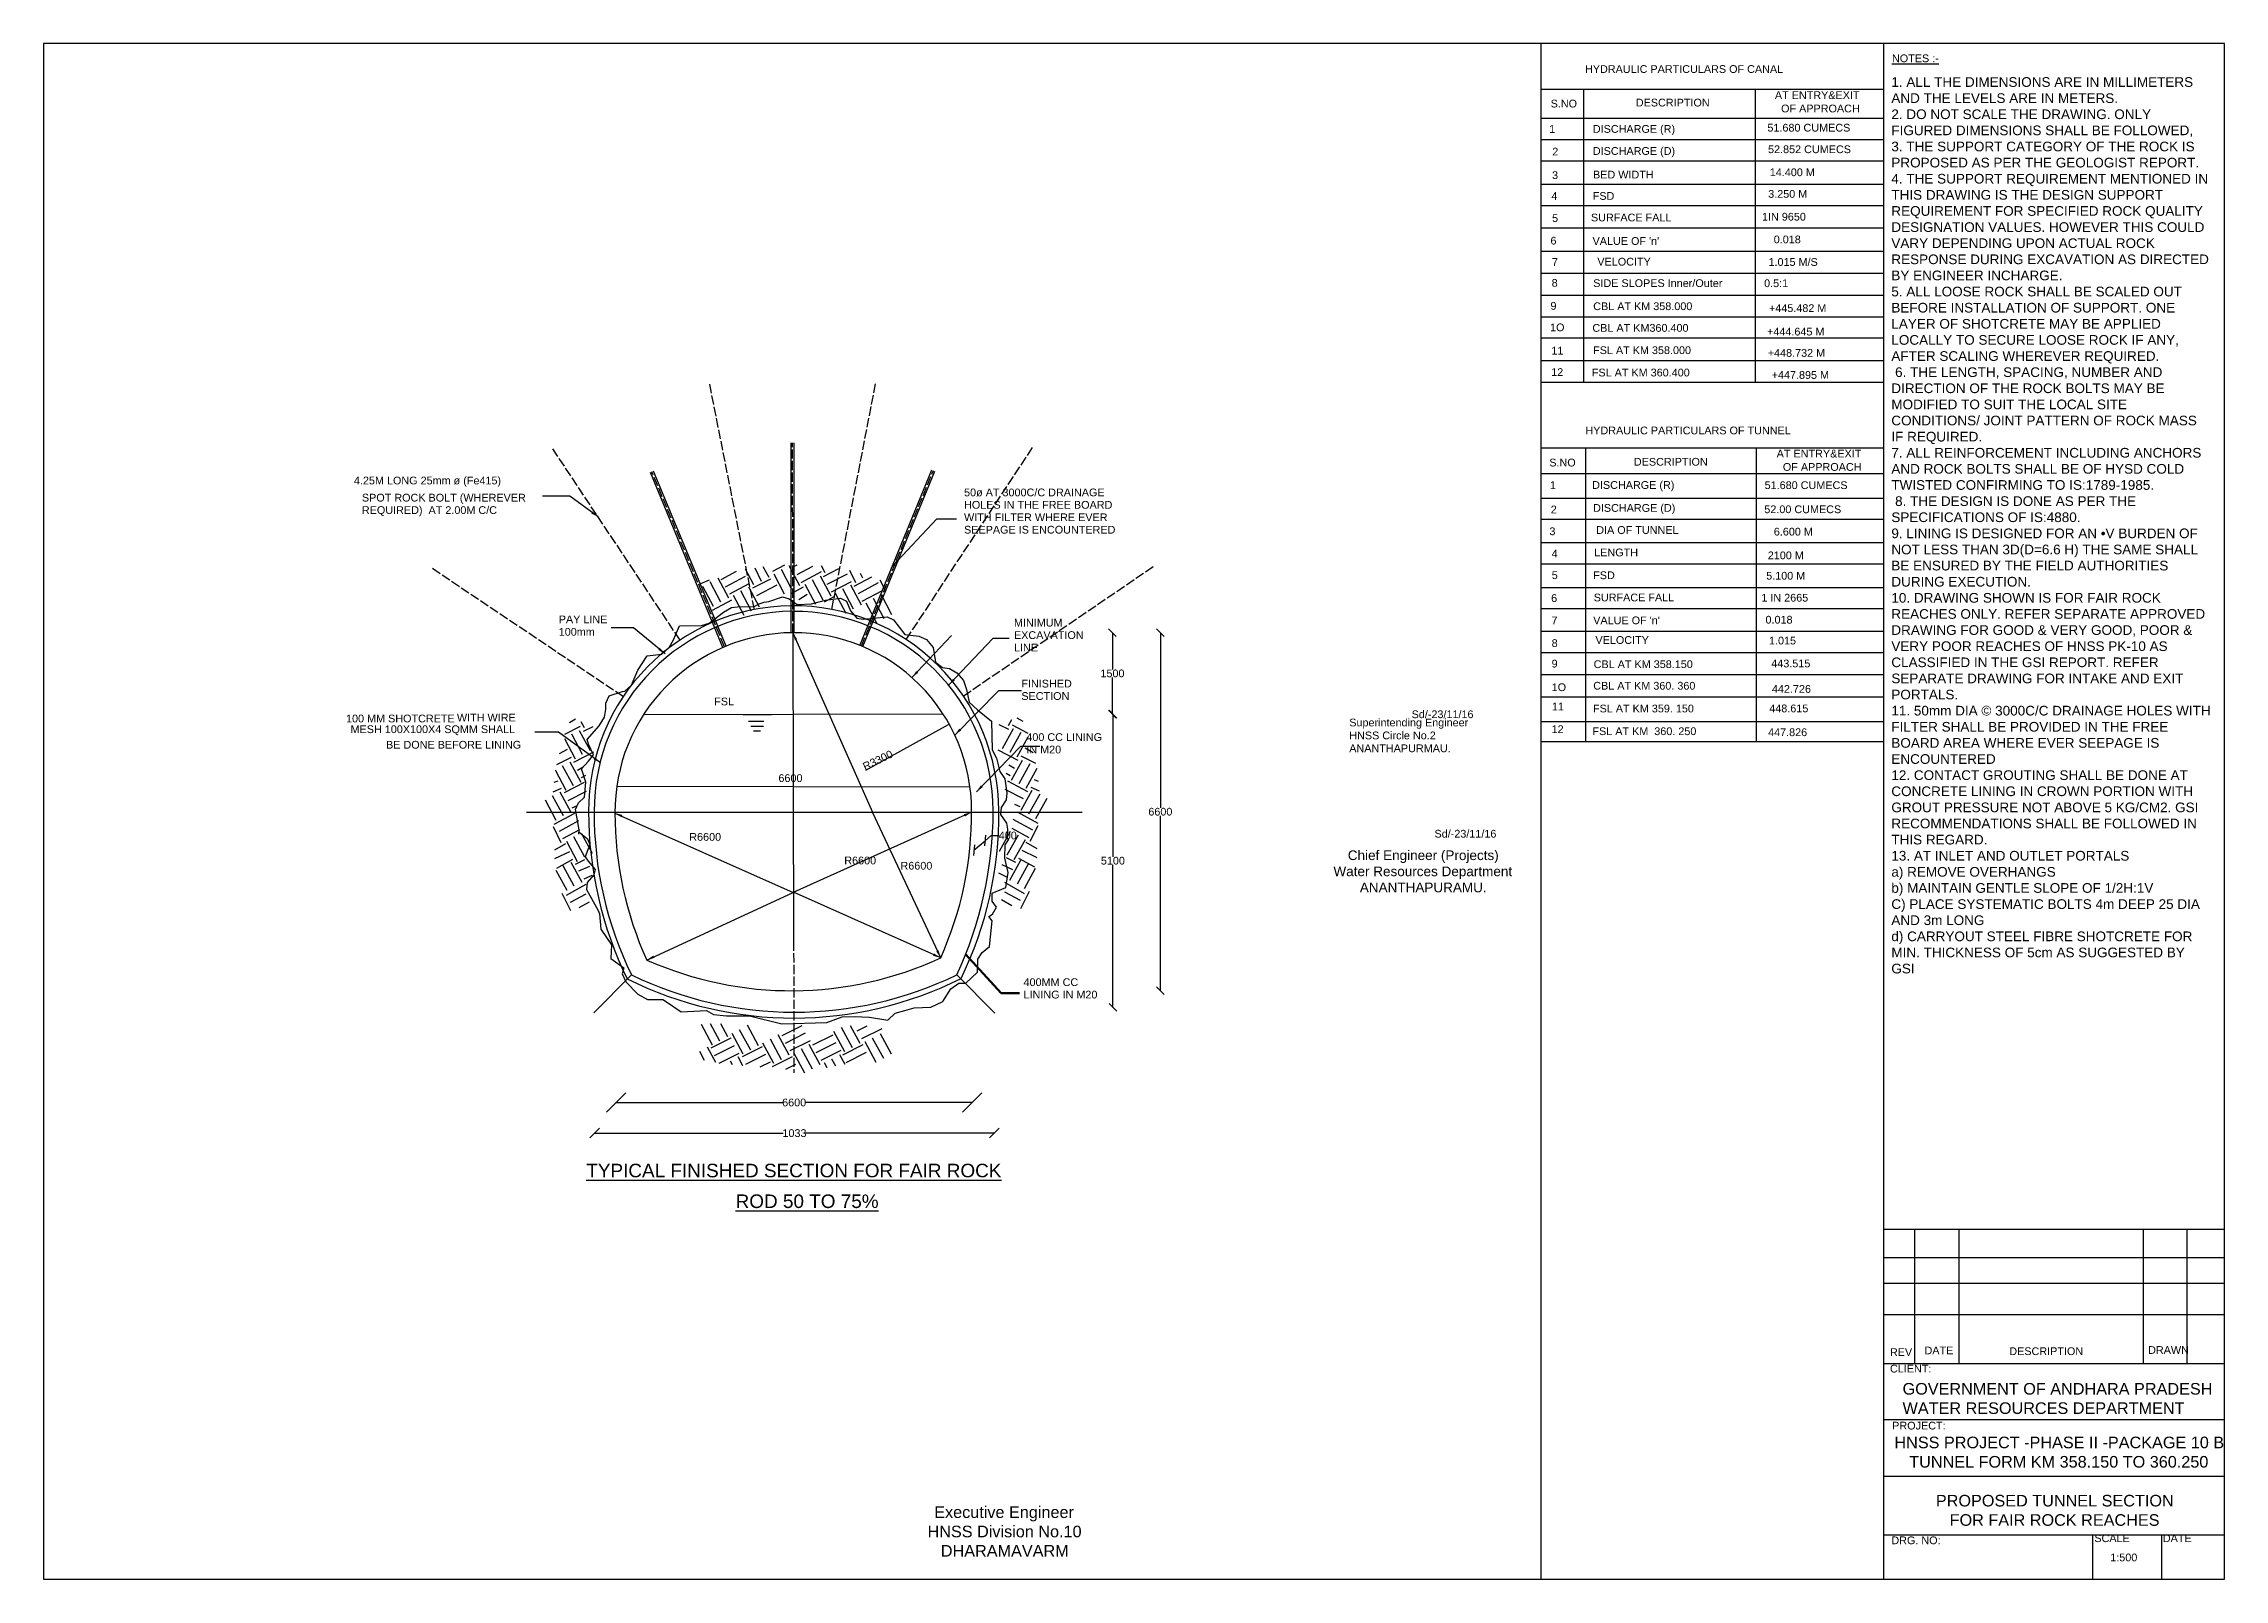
# Model space of a CAD drawing. Header units: millimetres. Extents: x -6555267 to -6549630, y 11661316 to 11665287.
import ezdxf

# ---------------------------------------------------------------- set-up
doc = ezdxf.new("R2010")
doc.units = ezdxf.units.MM
doc.header["$MEASUREMENT"] = 0
doc.linetypes.add('ACAD_ISO02W100', pattern=[15, 12, -3])
doc.layers.add('DIMENSION', color=1, linetype='Continuous')
doc.layers.add('TEXT', color=7, linetype='Continuous')
doc.styles.get("Standard").update_dxf_attribs({"font": 'arial.ttf', "height": 20})
doc.dimstyles.get("Standard").update_dxf_attribs({"dimtxt": 200, "dimasz": 110, "dimexe": 0.18, "dimexo": 0.0625, "dimgap": 0.09, "dimtad": 0, "dimtih": 1, "dimtoh": 1, "dimdec": 0, "dimzin": 0, "dimdsep": 46, "dimtxsty": 'Standard', "dimblk": 'OBLIQUE', "dimcen": 0.09, "dimse1": 1, "dimse2": 1, "dimadec": 0, "dimazin": 0, "dimtfac": 1, "dimtdec": 0, "dimtofl": 0, "dimtmove": 0, "dimatfit": 3, "dimfxl": 1, "dimtolj": 1, "dimtzin": 0, "dimarcsym": 0})

# ---------------------------------------------------------------- blocks, each defined once
blk = doc.blocks.new('_Oblique')
at = {"color": 0, "linetype": 'ByBlock', "lineweight": -2}
blk.add_line((-0.5, -0.5), (0.5, 0.5), dxfattribs=at)
blk = doc.blocks.new('*D26')
at = {"layer": 'Defpoints', "color": 0, "transparency": 16777216}
for p in [(-6553787.5, 11662547.9), (-6552867.1, 11662549.1), (-6552867.1, 11662547.9)]:
    blk.add_point(p, dxfattribs=at)
at = {"layer": 'DIMENSION', "color": 0, "lineweight": -3, "transparency": 16777216}
for p, q in [((-6553787.5, 11662549.1), (-6553357.3, 11662549.1)), ((-6552867.1, 11662549.1), (-6553297.3, 11662549.1))]:
    blk.add_line(p, q, dxfattribs=at)
at = {"layer": 'DIMENSION', "color": 0, "lineweight": -3, "transparency": 16777216, "xscale": 50, "yscale": 50, "zscale": 50, "rotation": 180}
blk.add_blockref('_Oblique', (-6553787.5, 11662549.1), dxfattribs=at)
at = {"layer": 'DIMENSION', "color": 0, "lineweight": -3, "transparency": 16777216, "xscale": 50, "yscale": 50, "zscale": 50}
blk.add_blockref('_Oblique', (-6552867.1, 11662549.1), dxfattribs=at)
at = {"layer": 'DIMENSION', "color": 0, "transparency": 16777216, "insert": (-6553327.3, 11662549.1), "char_height": 20, "attachment_point": 5}
blk.add_mtext('\\A1;6600', dxfattribs=at)
blk = doc.blocks.new('*D27')
at = {"layer": 'Defpoints', "color": 0, "ltscale": 5, "transparency": 16777216}
for p in [(-6553843.3, 11662468.7), (-6552809.9, 11662470.2), (-6552809.9, 11662470)]:
    blk.add_point(p, dxfattribs=at)
at = {"layer": 'DIMENSION', "color": 0, "lineweight": -2, "ltscale": 5, "transparency": 16777216}
for p, q in [((-6553843.3, 11662470), (-6553355.6, 11662470)), ((-6552809.9, 11662470), (-6553297.6, 11662470))]:
    blk.add_line(p, q, dxfattribs=at)
at = {"layer": 'DIMENSION', "color": 0, "lineweight": -2, "ltscale": 5, "transparency": 16777216, "xscale": 25, "yscale": 25, "zscale": 25, "rotation": 180}
blk.add_blockref('_Oblique', (-6553843.3, 11662470), dxfattribs=at)
at = {"layer": 'DIMENSION', "color": 0, "lineweight": -2, "ltscale": 5, "transparency": 16777216, "xscale": 25, "yscale": 25, "zscale": 25}
blk.add_blockref('_Oblique', (-6552809.9, 11662470), dxfattribs=at)
at = {"layer": 'DIMENSION', "color": 0, "ltscale": 5, "transparency": 16777216, "insert": (-6553326.6, 11662470), "char_height": 20, "attachment_point": 5}
blk.add_mtext('\\A1;1033', dxfattribs=at)
blk = doc.blocks.new('*D28')
at = {"layer": 'Defpoints', "color": 0, "transparency": 16777216}
for p in [(-6553327.3, 11663553.3), (-6553328.4, 11662795.2), (-6552503.5, 11662795.2)]:
    blk.add_point(p, dxfattribs=at)
at = {"layer": 'DIMENSION', "color": 0, "lineweight": -2, "transparency": 16777216}
for p, q in [((-6552503.5, 11663553.3), (-6552503.5, 11663184.6)), ((-6552503.5, 11662795.2), (-6552503.5, 11663164))]:
    blk.add_line(p, q, dxfattribs=at)
at = {"layer": 'DIMENSION', "color": 0, "lineweight": -2, "transparency": 16777216, "xscale": 20, "yscale": 20, "zscale": 20}
for p, rotation in [((-6552503.5, 11663553.3), 90), ((-6552503.5, 11662795.2), 270)]:
    blk.add_blockref('_Oblique', p, dxfattribs=dict(at, rotation=rotation))
at = {"layer": 'DIMENSION', "color": 0, "transparency": 16777216, "insert": (-6552503.5, 11663174.3), "char_height": 20, "attachment_point": 5}
blk.add_mtext('\\A1;5100', dxfattribs=at)
blk = doc.blocks.new('*D29')
at = {"layer": 'Defpoints', "color": 0, "transparency": 16777216}
for p in [(-6553334.7, 11663763.8), (-6553327.3, 11663553.3), (-6552504.6, 11663553.3)]:
    blk.add_point(p, dxfattribs=at)
at = {"layer": 'DIMENSION', "color": 0, "lineweight": -2, "transparency": 16777216}
for p, q in [((-6552504.6, 11663763.8), (-6552504.6, 11663668.8)), ((-6552504.6, 11663553.3), (-6552504.6, 11663648.2))]:
    blk.add_line(p, q, dxfattribs=at)
at = {"layer": 'DIMENSION', "color": 0, "lineweight": -2, "transparency": 16777216, "xscale": 20, "yscale": 20, "zscale": 20}
for p, rotation in [((-6552504.6, 11663763.8), 90), ((-6552504.6, 11663553.3), 270)]:
    blk.add_blockref('_Oblique', p, dxfattribs=dict(at, rotation=rotation))
at = {"layer": 'DIMENSION', "color": 0, "transparency": 16777216, "insert": (-6552504.6, 11663658.5), "char_height": 20, "attachment_point": 5}
blk.add_mtext('\\A1;1500', dxfattribs=at)
blk = doc.blocks.new('*D30')
at = {"layer": 'Defpoints', "color": 0, "transparency": 16777216}
for p in [(-6553334.7, 11663763.8), (-6553334.7, 11662838.2), (-6552380.8, 11662838.2)]:
    blk.add_point(p, dxfattribs=at)
at = {"layer": 'DIMENSION', "color": 0, "lineweight": -2, "transparency": 16777216}
for p, q in [((-6552380.8, 11663763.8), (-6552380.8, 11663311.3)), ((-6552380.8, 11662838.2), (-6552380.8, 11663290.7))]:
    blk.add_line(p, q, dxfattribs=at)
at = {"layer": 'DIMENSION', "color": 0, "lineweight": -2, "transparency": 16777216, "xscale": 20, "yscale": 20, "zscale": 20}
for p, rotation in [((-6552380.8, 11663763.8), 90), ((-6552380.8, 11662838.2), 270)]:
    blk.add_blockref('_Oblique', p, dxfattribs=dict(at, rotation=rotation))
at = {"layer": 'DIMENSION', "color": 0, "transparency": 16777216, "insert": (-6552380.8, 11663301), "char_height": 20, "attachment_point": 5}
blk.add_mtext('\\A1;6600', dxfattribs=at)
blk = doc.blocks.new('*D31')
at = {"layer": 'Defpoints', "color": 0, "transparency": 16777216}
for p in [(-6552872.5, 11663213.4), (-6552833, 11663226.7), (-6552817.4, 11663208)]:
    blk.add_point(p, dxfattribs=at)
at = {"layer": 'DIMENSION', "color": 0, "lineweight": -2, "transparency": 16777216}
for p, q in [((-6552862.7, 11663201.7), (-6552833, 11663226.7)), ((-6552833, 11663226.7), (-6552817.7, 11663239.5)), ((-6552817.7, 11663239.5), (-6552797.7, 11663239.5))]:
    blk.add_line(p, q, dxfattribs=at)
at = {"layer": 'DIMENSION', "color": 0, "lineweight": -2, "transparency": 16777216, "xscale": 20, "yscale": 20, "zscale": 20}
for p, rotation in [((-6552862.7, 11663201.7), 220), ((-6552833, 11663226.7), 40.00000000000002)]:
    blk.add_blockref('_Oblique', p, dxfattribs=dict(at, rotation=rotation))
at = {"layer": 'DIMENSION', "color": 0, "transparency": 16777216, "insert": (-6552775.2, 11663239.5), "char_height": 20, "attachment_point": 5}
blk.add_mtext('\\A1;400', dxfattribs=at)

msp = doc.modelspace()

# ---------------------------------------------------------------- linework, layer by layer
at = {"layer": 'DIMENSION', "color": 0}
msp.add_lwpolyline([(-6549630.4, 11665286.9), (-6555267.4, 11665286.9), (-6555267.4, 11661316.5), (-6549630.4, 11661316.5)], close=True, dxfattribs=at)
for points in [[(-6551396.3, 11661316.5), (-6551396.3, 11665286.9)], [(-6550510.6, 11661316.5), (-6550510.6, 11665286.9)], [(-6551396.3, 11665168.8), (-6550510.6, 11665168.8)], [(-6551287.3, 11665168.8), (-6551287.3, 11664411.6)], [(-6550842.3, 11664410.2), (-6550842.3, 11665168.8)], [(-6551396.3, 11665093.7), (-6550510.6, 11665093.7)], [(-6551396.3, 11665039), (-6550510.6, 11665039)], [(-6551396.3, 11664984), (-6550510.6, 11664984)], [(-6551396.3, 11664923.9), (-6550510.6, 11664923.9)], [(-6551396.3, 11664868.4), (-6550510.6, 11664868.4)], [(-6551396.3, 11664810.6), (-6550510.6, 11664810.6)], [(-6551396.3, 11664749.9), (-6550510.6, 11664749.9)], [(-6551396.3, 11664693.1), (-6550510.6, 11664693.1)], [(-6551396.3, 11664636.1), (-6550510.6, 11664636.1)], [(-6551396.3, 11664580.6), (-6550510.6, 11664580.6)], [(-6551396.3, 11664525.8), (-6550510.6, 11664525.8)], [(-6551396.3, 11664468), (-6550510.6, 11664468)], [(-6551396.3, 11664411.6), (-6550510.6, 11664411.6)], [(-6551396.3, 11664242), (-6550510.6, 11664242)], [(-6551282.2, 11664242), (-6551282.2, 11663482.7)], [(-6550840.3, 11664242), (-6550840.3, 11663482.7)], [(-6551396.3, 11664175.4), (-6550510.6, 11664175.4)], [(-6551396.3, 11664111.8), (-6550510.6, 11664111.8)], [(-6551396.3, 11664057.3), (-6550510.6, 11664057.3)], [(-6551396.3, 11663996.7), (-6550510.6, 11663996.7)], [(-6551396.3, 11663941.5), (-6550510.6, 11663941.5)], [(-6551396.3, 11663881), (-6550510.6, 11663881)], [(-6551396.3, 11663826.5), (-6550510.6, 11663826.5)], [(-6551396.3, 11663767.4), (-6550510.6, 11663767.4)], [(-6551396.3, 11663712.9), (-6550510.6, 11663712.9)], [(-6551396.3, 11663655.4), (-6550510.6, 11663655.4)], [(-6551396.3, 11663597.8), (-6550510.6, 11663597.8)], [(-6553141.7, 11663408.2), (-6552928.6, 11663526.2)], [(-6551396.3, 11663534.2), (-6550510.6, 11663534.2)], [(-6551396.3, 11663482.7), (-6550510.6, 11663482.7)], [(-6553785.9, 11663367.1), (-6552872.8, 11663365.4)], [(-6550510.6, 11662222), (-6549630.4, 11662222)], [(-6550431.7, 11662222), (-6550431.7, 11661874)], [(-6550316.1, 11661874), (-6550316.1, 11662222)], [(-6549840.7, 11662222), (-6549840.7, 11661874)], [(-6549726.9, 11661874), (-6549726.9, 11662222)], [(-6550510.6, 11662148.5), (-6549630.4, 11662148.5)], [(-6550510.6, 11662081.9), (-6549630.4, 11662081.9)], [(-6550510.6, 11662001.5), (-6549630.4, 11662001.5)], [(-6550510.6, 11661874), (-6549630.4, 11661874)], [(-6550510.6, 11661729.8), (-6549630.4, 11661729.8)], [(-6550510.6, 11661582.8), (-6549630.4, 11661582.8)], [(-6550510.6, 11661431.2), (-6549630.4, 11661431.2)], [(-6549971.2, 11661431.1), (-6549971.2, 11661316.2)], [(-6549792.9, 11661431.5), (-6549792.9, 11661317)]]:
    msp.add_lwpolyline(points, dxfattribs=at)
at = {"layer": 'TEXT', "color": 0, "linetype": 'ACAD_ISO02W100', "ltscale": 2}
for points in [[(-6553430.1, 11663823.8), (-6553545.7, 11664407.2)], [(-6553229.8, 11663824), (-6553116.7, 11664408.1)], [(-6553622.4, 11663744.9), (-6553951.1, 11664239.3)], [(-6553330.7, 11663763.8), (-6553331.5, 11664254.3)], [(-6553037.7, 11663746.2), (-6552710.4, 11664243.7)], [(-6553507.4, 11663727.6), (-6553694.9, 11664179.5)], [(-6553153.5, 11663729.5), (-6552967.4, 11664183.3)], [(-6553769.3, 11663598.5), (-6554263, 11663929.9)], [(-6552890, 11663600.4), (-6552398.3, 11663935.5)], [(-6553328.7, 11662965), (-6553328.1, 11662625.5)]]:
    msp.add_lwpolyline(points, dxfattribs=at)
at = {"layer": 'TEXT', "color": 0}
for points in [[(-6553334.7, 11663763.8), (-6553335.5, 11664254.3)], [(-6553326.9, 11663763.8), (-6553327.7, 11664254.3)], [(-6553511.4, 11663725.9), (-6553698.9, 11664177.8)], [(-6553503.5, 11663729.2), (-6553691.1, 11664181.1)], [(-6553157.3, 11663731), (-6552971.1, 11664184.8)], [(-6553150, 11663728), (-6552963.9, 11664181.8)], [(-6553382.1, 11663923), (-6553351.3, 11663939.5)], [(-6553340.8, 11663937.7), (-6553313.4, 11663885.7)], [(-6553331, 11663933.9), (-6553319.2, 11663939.5)], [(-6553257.8, 11663937.4), (-6553248, 11663919.8)], [(-6553574.2, 11663888.6), (-6553546.6, 11663900.4)], [(-6553564, 11663884.2), (-6553536.7, 11663832.3)], [(-6553545, 11663895.9), (-6553517.6, 11663843.9)], [(-6553524.5, 11663905.6), (-6553497.2, 11663853.6)], [(-6553515.7, 11663901.5), (-6553476.1, 11663922.8)], [(-6553504.9, 11663882.5), (-6553453.2, 11663909.9)], [(-6553494, 11663864.2), (-6553443.4, 11663891)], [(-6553431.3, 11663887.6), (-6553453, 11663927.9)], [(-6553445.5, 11663882.3), (-6553418.1, 11663830.3)], [(-6553388.6, 11663902.6), (-6553435.4, 11663878.9)], [(-6553428.7, 11663931.3), (-6553412.4, 11663897)], [(-6553371.8, 11663886.8), (-6553425, 11663859.2)], [(-6553408.3, 11663934.6), (-6553392.6, 11663907.8)], [(-6553380.3, 11663916.3), (-6553353, 11663864.3)], [(-6553361.3, 11663927.9), (-6553333.9, 11663876)], [(-6553304.3, 11663881.4), (-6553336.7, 11663863.3)], [(-6553319.9, 11663914.1), (-6553279, 11663936.1)], [(-6553309.6, 11663893.7), (-6553256.5, 11663922.4)], [(-6553299.5, 11663889.4), (-6553272.1, 11663837.4)], [(-6553280.4, 11663901), (-6553253, 11663849)], [(-6553259.9, 11663910.7), (-6553232.6, 11663858.8)], [(-6553251.9, 11663909.2), (-6553211.6, 11663930.1)], [(-6553241.6, 11663889.6), (-6553189.4, 11663916.1)], [(-6553231, 11663869.9), (-6553179.3, 11663896.4)], [(-6553183.9, 11663925.1), (-6553168.4, 11663893.6)], [(-6553181.8, 11663887.5), (-6553154.4, 11663835.6)], [(-6553172.2, 11663884.5), (-6553126.6, 11663908.4)], [(-6553160.9, 11663865), (-6553109.2, 11663893.2)], [(-6553149.7, 11663905), (-6553156.2, 11663917.1)], [(-6553105.8, 11663900.4), (-6553091.1, 11663871.8)], [(-6553862.2, 11663488), (-6553831.5, 11663522.9), (-6553817.8, 11663545.3), (-6553814.4, 11663566), (-6553814.3, 11663581.3), (-6553805.5, 11663600.8), (-6553771.4, 11663611.6), (-6553765.3, 11663612.9), (-6553747.5, 11663627.8), (-6553731.5, 11663666.8), (-6553707.3, 11663703.8), (-6553669.1, 11663708.7), (-6553650.7, 11663725.9), (-6553638.8, 11663745.2), (-6553623.6, 11663781.3), (-6553566.5, 11663782.6), (-6553546.7, 11663788.8), (-6553509.7, 11663816.5), (-6553489.1, 11663828.7), (-6553473.5, 11663830.7), (-6553430.6, 11663831.4), (-6553418.1, 11663838.2), (-6553404.6, 11663843), (-6553393, 11663844.4), (-6553357.7, 11663857), (-6553340.5, 11663851.2), (-6553319.8, 11663836.7), (-6553282.7, 11663838.2), (-6553246.1, 11663847.9), (-6553207.5, 11663853.5), (-6553192, 11663845.7), (-6553182, 11663820.2), (-6553165.4, 11663801.2), (-6553149.1, 11663799.2), (-6553086.5, 11663804.6), (-6553070.6, 11663797), (-6553040.9, 11663758.9), (-6553005.5, 11663754.8), (-6552985.4, 11663746.5), (-6552968.4, 11663725.4), (-6552961.7, 11663687.7), (-6552944.3, 11663673.6), (-6552925.4, 11663671.4), (-6552907, 11663660), (-6552889.7, 11663640), (-6552882, 11663616.9), (-6552874.6, 11663584.5), (-6552853.2, 11663564.2), (-6552817.1, 11663535.2), (-6552815.7, 11663460.9), (-6552804.4, 11663439.6), (-6552795.8, 11663405.1), (-6552782.8, 11663385.9), (-6552777.2, 11663349.5), (-6552779.5, 11663331.6), (-6552792.3, 11663312.2), (-6552794.4, 11663293.7), (-6552778.1, 11663271.8), (-6552775.9, 11663256.1), (-6552778, 11663236.3), (-6552772.9, 11663228.5)], [(-6553538.7, 11663821.9), (-6553488.6, 11663848.7)], [(-6553485, 11663861), (-6553457.6, 11663809)], [(-6553465.9, 11663872.6), (-6553438.6, 11663820.6)], [(-6553294.1, 11663862.3), (-6553315.5, 11663849.2)], [(-6553224.5, 11663856.7), (-6553250, 11663843.1)], [(-6553221.3, 11663866.2), (-6553193.9, 11663814.2)], [(-6553202.2, 11663877.8), (-6553174.9, 11663825.8)], [(-6553151.6, 11663845), (-6553099, 11663873.1)], [(-6553142.2, 11663841.2), (-6553114.9, 11663789.2)], [(-6553123.2, 11663852.8), (-6553095.8, 11663800.8)], [(-6553102.7, 11663862.5), (-6553075.4, 11663810.6)], [(-6553330.7, 11663763.8), (-6553328.7, 11662965)], [(-6553716.4, 11663552.5), (-6552942.4, 11663554.1)], [(-6553459.5, 11663552.2), (-6553386.7, 11663551.9)], [(-6552751.7, 11663544.1), (-6552736.4, 11663534.9)], [(-6553921.3, 11663490.1), (-6553893.1, 11663438.1)], [(-6553880.4, 11663521.2), (-6553920.8, 11663500.5)], [(-6553892.4, 11663539.9), (-6553907.8, 11663530.9)], [(-6553903.1, 11663502), (-6553874.9, 11663449.9)], [(-6553883.9, 11663243.3), (-6553883.4, 11663254.2), (-6553892.4, 11663306.8), (-6553885.1, 11663324.4), (-6553868.9, 11663338.8), (-6553866.2, 11663377.3), (-6553877.3, 11663411.7), (-6553859, 11663431.8), (-6553846.3, 11663447.7), (-6553859.1, 11663475.6), (-6553862.2, 11663488)], [(-6553882.8, 11663510.9), (-6553854.6, 11663458.9)], [(-6553878.6, 11663534.3), (-6553869.8, 11663518.7)], [(-6553871.6, 11663509.2), (-6553846.9, 11663521.5)], [(-6553445.3, 11663535.5), (-6553405.5, 11663535.3)], [(-6553439.3, 11663522.1), (-6553406.3, 11663522)], [(-6553432.5, 11663510.3), (-6553414.4, 11663510.2)], [(-6552772.7, 11663513.5), (-6552797.3, 11663526)], [(-6552761.5, 11663515.2), (-6552790.1, 11663463.3)], [(-6552765.5, 11663538.6), (-6552774.4, 11663523.1)], [(-6552741.3, 11663506), (-6552769.9, 11663454.2)], [(-6552763.7, 11663525.5), (-6552723.6, 11663504.4)], [(-6552723.1, 11663494.1), (-6552751.7, 11663442.2)], [(-6553903.5, 11663441), (-6553941.8, 11663422.5)], [(-6553914.5, 11663462.2), (-6553935, 11663450.3)], [(-6553897.1, 11663429.2), (-6553845.2, 11663455.8)], [(-6552747.9, 11663433.3), (-6552799.6, 11663460.4)], [(-6552738.2, 11663433.7), (-6552766.8, 11663381.9)], [(-6552741.4, 11663445.1), (-6552703.2, 11663426.2)], [(-6552730.2, 11663466.2), (-6552709.8, 11663454.1)], [(-6553938.4, 11663380.4), (-6553948.7, 11663376.4)], [(-6553945.3, 11663408.9), (-6553917.1, 11663356.8)], [(-6553927, 11663420.7), (-6553898.8, 11663368.6)], [(-6553869.8, 11663376.8), (-6553921.7, 11663349.6)], [(-6553906.8, 11663429.7), (-6553878.6, 11663377.6)], [(-6553887.3, 11663408.8), (-6553872.6, 11663417.1)], [(-6553876.6, 11663389.1), (-6553865.5, 11663395.5)], [(-6552768.7, 11663393.4), (-6552779.7, 11663399.9)], [(-6552775.6, 11663381.1), (-6552723.9, 11663353.5)], [(-6552757.8, 11663413), (-6552772.4, 11663421.5)], [(-6552718, 11663424.6), (-6552746.6, 11663372.7)], [(-6552699.9, 11663412.6), (-6552728.5, 11663360.7)], [(-6552707, 11663384.2), (-6552696.7, 11663380.2)], [(-6553971.2, 11663331.3), (-6553943, 11663279.2)], [(-6553952.9, 11663343.2), (-6553924.7, 11663291.1)], [(-6553929.7, 11663360.8), (-6553951.2, 11663351.2)], [(-6553932.7, 11663352.1), (-6553904.5, 11663300)], [(-6553911.5, 11663329.8), (-6553864, 11663354)], [(-6552734.2, 11663333.9), (-6552781.6, 11663358.4)], [(-6552758, 11663320.6), (-6552744.2, 11663314.5)], [(-6552712.9, 11663356), (-6552741.5, 11663304.1)], [(-6552692.7, 11663346.8), (-6552721.4, 11663295)], [(-6552715.8, 11663364.7), (-6552694.3, 11663354.9)], [(-6552674.6, 11663334.9), (-6552703.2, 11663283)], [(-6554019.4, 11663299.8), (-6552582.9, 11663299.8)], [(-6553929.3, 11663220.9), (-6553949.8, 11663261.9)], [(-6553894.9, 11663296.6), (-6553948.7, 11663268.1)], [(-6553884.4, 11663277.2), (-6553935, 11663250.2)], [(-6553887.9, 11663316.3), (-6553901.7, 11663310.4)], [(-6552761.8, 11663281.4), (-6552711.4, 11663254)], [(-6552751.2, 11663300.8), (-6552697.5, 11663271.8)], [(-6552717.4, 11663224.8), (-6552696.5, 11663265.7)], [(-6553918.2, 11663218.2), (-6553947, 11663201.9)], [(-6553882, 11663254.1), (-6553926.2, 11663230.8)], [(-6553916.2, 11663224.8), (-6553888, 11663172.7)], [(-6553897.9, 11663236.6), (-6553869.7, 11663184.5)], [(-6553883.7, 11663248.8), (-6553861.4, 11663231.2), (-6553855.2, 11663216.6), (-6553867.7, 11663184.6), (-6553860.1, 11663173.1), (-6553841.9, 11663151.6), (-6553845.3, 11663138), (-6553862.7, 11663117.9), (-6553863.7, 11663099.8), (-6553833.8, 11663045.3), (-6553830.4, 11663036.6), (-6553826.7, 11662997), (-6553799.3, 11662956.7), (-6553801.5, 11662921.9), (-6553767.8, 11662897.1), (-6553772.3, 11662881.6), (-6553762.6, 11662861), (-6553731.5, 11662829.2), (-6553706.3, 11662815.1), (-6553666.4, 11662815.5), (-6553657.1, 11662809.2), (-6553619.3, 11662784), (-6553553.6, 11662787.3), (-6553536.2, 11662776.9), (-6553502.2, 11662772.9), (-6553468.5, 11662773.2), (-6553443, 11662772.9), (-6553359.3, 11662752.5), (-6553242.9, 11662756.2), (-6553203.3, 11662770.3), (-6553172.2, 11662771.8), (-6553132.6, 11662769.9), (-6553085.6, 11662762.5), (-6553065.9, 11662780.3), (-6553041.5, 11662786.9), (-6553017.1, 11662794), (-6552973.8, 11662795.8), (-6552942.7, 11662810.2), (-6552922.7, 11662843.5), (-6552901.4, 11662857.7), (-6552883.6, 11662858.1), (-6552853.3, 11662886.6), (-6552852.5, 11662919.9), (-6552841.4, 11662937.3), (-6552822.6, 11662952.8), (-6552815.5, 11663019.2), (-6552824.4, 11663029.9), (-6552814.4, 11663035.8), (-6552804, 11663054.3), (-6552815.9, 11663069.5), (-6552815.5, 11663090.6), (-6552780.4, 11663105), (-6552774.5, 11663143.8), (-6552782.4, 11663180.5), (-6552782, 11663215.3), (-6552772.9, 11663228.5)], [(-6553877.6, 11663245.6), (-6553849.5, 11663193.5)], [(-6552768.8, 11663249.9), (-6552797.4, 11663198)], [(-6552748.6, 11663240.7), (-6552777.2, 11663188.9)], [(-6552764.4, 11663258.4), (-6552720.4, 11663234.7)], [(-6552730.5, 11663228.7), (-6552759.1, 11663176.9)], [(-6552728.5, 11663222.2), (-6552699.8, 11663205.6)], [(-6553907.8, 11663197.6), (-6553946.9, 11663178.9)], [(-6553943.2, 11663150.1), (-6553915, 11663098)], [(-6553899.9, 11663177.2), (-6553941.4, 11663154.6)], [(-6553924.9, 11663161.9), (-6553896.7, 11663109.8)], [(-6553904.7, 11663170.9), (-6553876.5, 11663118.8)], [(-6553892.5, 11663165.5), (-6553868.6, 11663177.5)], [(-6553856.5, 11663159.8), (-6553884.4, 11663147.3)], [(-6552790.6, 11663164.2), (-6552762.8, 11663151.5)], [(-6552754.6, 11663169.7), (-6552778.4, 11663181.9)], [(-6552742.4, 11663175), (-6552771, 11663123.1)], [(-6552722.2, 11663165.8), (-6552750.8, 11663114)], [(-6552747.1, 11663181.3), (-6552705.8, 11663158.4)], [(-6552739, 11663201.6), (-6552700.1, 11663182.6)], [(-6552704.1, 11663153.9), (-6552732.7, 11663102)], [(-6553915.6, 11663085.1), (-6553865.1, 11663113.7)], [(-6553869.8, 11663127.2), (-6553849.4, 11663137.3)], [(-6552777.6, 11663131.5), (-6552797.9, 11663141.8)], [(-6552742.2, 11663071.2), (-6552783.1, 11663092.9)], [(-6552732.2, 11663089.1), (-6552782.4, 11663118.1)], [(-6552719.8, 11663094.4), (-6552742.6, 11663050.1)], [(-6553927.9, 11663090.5), (-6553905.4, 11663046)], [(-6553905.7, 11663067.1), (-6553864.6, 11663088.5)], [(-6553883.3, 11663053.5), (-6553856.3, 11663068.4)], [(-6552764.7, 11663057.8), (-6552791.6, 11663072.9)], [(-6553747.9, 11662879.1), (-6553845, 11662781.3)], [(-6552907.1, 11662879.3), (-6552808.7, 11662779.9)], [(-6553544.3, 11662753.6), (-6553520, 11662708.8)], [(-6553568.1, 11662751.5), (-6553539.6, 11662698.7)], [(-6553542.2, 11662690.2), (-6553490.1, 11662716.2)], [(-6553517.9, 11662753.2), (-6553500, 11662720.1)], [(-6553488.7, 11662728.2), (-6553460.1, 11662675.4)], [(-6553469.2, 11662738.3), (-6553440.6, 11662685.5)], [(-6553449.1, 11662749.6), (-6553420.5, 11662696.8)], [(-6553409, 11662703.5), (-6553380.4, 11662650.8)], [(-6553389.4, 11662713.6), (-6553360.9, 11662660.8)], [(-6553369.4, 11662724.9), (-6553340.8, 11662672.1)], [(-6553358.3, 11662722.7), (-6553306.3, 11662748.7)], [(-6553349.8, 11662702.9), (-6553297.7, 11662728.9)], [(-6553337.3, 11662683.4), (-6553285.2, 11662709.4)], [(-6553289.5, 11662700), (-6553260.9, 11662647.2)], [(-6553278.9, 11662697.9), (-6553226.9, 11662723.9)], [(-6553270.4, 11662678.1), (-6553218.4, 11662704.1)], [(-6553225.7, 11662733.7), (-6553197.1, 11662681)], [(-6553206.2, 11662743.8), (-6553177.6, 11662691)], [(-6553201.1, 11662672.8), (-6553149.1, 11662698.8)], [(-6553182.2, 11662747.9), (-6553157.5, 11662702.3)], [(-6553164.7, 11662734.2), (-6553138.7, 11662747.2)], [(-6553152.2, 11662714.7), (-6553100.1, 11662740.7)], [(-6553144.8, 11662706.6), (-6553116.3, 11662653.8)], [(-6553125.3, 11662716.7), (-6553096.7, 11662663.9)], [(-6553105.3, 11662728), (-6553076.7, 11662675.2)], [(-6553572.3, 11662681.7), (-6553559.8, 11662658.6)], [(-6553552.2, 11662693), (-6553530.7, 11662653.3)], [(-6553533.6, 11662670.4), (-6553481.6, 11662696.4)], [(-6553521.1, 11662650.9), (-6553469.1, 11662676.9)], [(-6553493.1, 11662656.7), (-6553488, 11662647.2)], [(-6553473.1, 11662668), (-6553460.5, 11662644.9)], [(-6553461.1, 11662667.9), (-6553409.1, 11662693.9)], [(-6553452.6, 11662648.1), (-6553400.6, 11662674.1)], [(-6553415.1, 11662641.1), (-6553388.1, 11662654.6)], [(-6553383.7, 11662642.3), (-6553331.6, 11662668.3)], [(-6553349.1, 11662635.5), (-6553323.1, 11662648.5)], [(-6553329.1, 11662678.6), (-6553300.5, 11662625.8)], [(-6553309.6, 11662688.7), (-6553281, 11662635.9)], [(-6553257.9, 11662658.6), (-6553205.9, 11662684.6)], [(-6553250.1, 11662652.4), (-6553243.3, 11662639.9)], [(-6553230.6, 11662662.5), (-6553220.6, 11662644)], [(-6553210.5, 11662673.7), (-6553196.7, 11662648.3)], [(-6553192.6, 11662653), (-6553140.5, 11662679)]]:
    msp.add_lwpolyline(points, dxfattribs=at)
for centre, radius, start, end in [((-6553329.3, 11663304), 529.5, 90.5993, 180.3177), ((-6553329.5, 11663302.6), 530.9, 0.0767, 90.5784), ((-6553327.6, 11663302.3), 516.8, 90.3506, 180.1775), ((-6553329.1, 11663302.7), 516.3, 0.0553, 90.1907), ((-6553327.8, 11663301), 462.8, 90.356, 180.4311), ((-6553327.8, 11663304.8), 459, 359.8373, 90.3611), ((-6552874.7, 11663300.6), 984, 179.9717, 206.0299), ((-6552888, 11663297.7), 956.4, 179.7221, 205.9549), ((-6552866.3, 11663298.4), 924.3, 180.0515, 204.3282), ((-6553777.5, 11663295.6), 908.7, 335.8083, 0.5008), ((-6553819.8, 11663304.9), 1007.1, 334.9991, 359.9044), ((-6553760.1, 11663291.7), 961.6, 333.9712, 0.6912), ((-6553334.7, 11663757.6), 919.4, 246.0097, 294.8303), ((-6553328.5, 11663732.9), 965.4, 243.5192, 296.6124), ((-6553327.7, 11663746.8), 964.1, 244.1572, 295.8649)]:
    msp.add_arc(centre, radius, start, end, dxfattribs=at)

# ---------------------------------------------------------------- texts
at = {"layer": 'DIMENSION', "color": 0}
for s, p in [('%%UNOTES :-', (-6550489.7, 11665238.8)), ('Sd/-23/11/16', (-6551731.3, 11663542.9)), ('Sd/-23/11/16', (-6551672.2, 11663234.1)), ('REV', (-6550494.9, 11661893.8)), ('DATE', (-6550405.6, 11661898.1)), ('DESCRIPTION', (-6550186.4, 11661896.2)), ('DRAWN', (-6549827.6, 11661899.3)), ('CLIENT:', (-6550494.8, 11661851.2)), ('PROJECT:', (-6550489.1, 11661703.8)), ('DRG. NO:', (-6550491.3, 11661407.2)), ('SCALE ', (-6549966.6, 11661412.7)), ('DATE', (-6549789.6, 11661412.7)), ('1:500', (-6549925.4, 11661363))]:
    msp.add_text(s, height=20, dxfattribs=at).set_placement(p)
at = {"layer": 'DIMENSION', "color": 0, "attachment_point": 1}
for s, insert, char_height, width in [('1. ALL THE DIMENSIONS ARE IN MILLIMETERS AND THE LEVELS ARE IN METERS. \\P2. DO NOT SCALE THE DRAWING. ONLY FIGURED DIMENSIONS SHALL BE FOLLOWED, \\P3. THE SUPPORT CATEGORY OF THE ROCK IS PROPOSED AS PER THE GEOLOGIST REPORT. \\P4. THE SUPPORT REQUIREMENT MENTIONED IN THIS DRAWING IS THE DESIGN SUPPORT REQUIREMENT FOR SPECIFIED ROCK QUALITY DESIGNATION VALUES. HOWEVER THIS COULD VARY DEPENDING UPON ACTUAL ROCK RESPONSE DURING EXCAVATION AS DIRECTED BY ENGINEER INCHARGE. \\P5. ALL LOOSE ROCK SHALL BE SCALED OUT BEFORE INSTALLATION OF SUPPORT. ONE LAYER OF SHOTCRETE MAY BE APPLIED LOCALLY TO SECURE LOOSE ROCK IF ANY, AFTER SCALING WHEREVER REQUIRED.\\P 6. THE LENGTH, SPACING, NUMBER AND DIRECTION OF THE ROCK BOLTS MAY BE MODIFIED TO SUIT THE LOCAL SITE CONDITIONS/ JOINT PATTERN OF ROCK MASS IF REQUIRED. \\P7. ALL REINFORCEMENT INCLUDING ANCHORS AND ROCK BOLTS SHALL BE OF HYSD COLD TWISTED CONFIRMING TO IS:1789-1985.\\P 8. THE DESIGN IS DONE AS PER THE SPECIFICATIONS OF IS:4880.\\P9. LINING IS DESIGNED FOR AN •V BURDEN OF NOT LESS THAN 3D(D=6.6 H) THE SAME SHALL BE ENSURED BY THE FIELD AUTHORITIES DURING EXECUTION. \\P10. DRAWING SHOWN IS FOR FAIR ROCK REACHES ONLY. REFER SEPARATE APPROVED DRAWING FOR GOOD & VERY GOOD, POOR & VERY POOR REACHES OF HNSS PK-10 AS CLASSIFIED IN THE GSI REPORT. REFER SEPARATE DRAWING FOR INTAKE AND EXIT PORTALS. \\P11. 50mm DIA © 3000C/C DRAINAGE HOLES WITH FILTER SHALL BE PROVIDED IN THE FREE BOARD AREA WHERE EVER SEEPAGE IS ENCOUNTERED \\P12. CONTACT GROUTING SHALL BE DONE AT CONCRETE LINING IN CROWN PORTION WITH GROUT PRESSURE NOT ABOVE 5 KG/CM2. GSI RECOMMENDATIONS SHALL BE FOLLOWED IN THIS REGARD. \\P13. AT INLET AND OUTLET PORTALS \\Pa) REMOVE OVERHANGS \\Pb) MAINTAIN GENTLE SLOPE OF 1/2H:1V \\PC) PLACE SYSTEMATIC BOLTS 4m DEEP 25 DIA AND 3m LONG \\Pd) CARRYOUT STEEL FIBRE SHOTCRETE FOR MIN. THICKNESS OF 5cm AS SUGGESTED BY GSI ', (-6550491.3, 11665200.1), 25, 824.823), ('Superintending Engineer HNSS Circle No.2 ANANTHAPURMAU.', (-6551892.5, 11663541.6), 20, 307.995), ('\\pi64.895;Chief Engineer (Projects) \\P\\pi27.839;Water Resources Department  \\P\\pi96.026;ANANTHAPURAMU.', (-6551961.2, 11663201), 25, 516.95), ('GOVERNMENT OF ANDHARA PRADESH WATER RESOURCES DEPARTMENT ', (-6550462.3, 11661824), 30, 835.121), ('\\pi1.9586;HNSS PROJECT -PHASE II -PACKAGE 10 B \\P\\pi40.195;TUNNEL FORM KM 358.150 TO 360.250', (-6550485.3, 11661685.3), 30, 850.711), ('\\pi18.935;PROPOSED TUNNEL SECTION  \\P\\pi54.522;FOR FAIR ROCK REACHES ', (-6550395.1, 11661534.8), 30, 645.974), ('\\pi55.168;Executive Engineer  \\P\\pi37.886;HNSS Division No.10 \\P\\pi72.225;DHARAMAVARM ', (-6553020.5, 11661505.1), 30, 468.699)]:
    msp.add_mtext(s, dxfattribs=dict(at, insert=insert, char_height=char_height, width=width))
at = {"layer": 'TEXT', "color": 0}
for s, height, p in [('HYDRAULIC PARTICULARS OF CANAL', 20, (-6551283.2, 11665211.1)), ('S.NO', 20, (-6551372, 11665121.8)), ('DESCRIPTION', 20, (-6551151.8, 11665124.4)), ('AT ENTRY&EXIT', 20, (-6550792.3, 11665143.6)), ('OF APPROACH', 20, (-6550776.3, 11665109.1)), ('1', 20, (-6551375.9, 11665056.1)), ('DISCHARGE (R)', 20, (-6551262.9, 11665056.3)), ('51.680 CUMECS', 20, (-6550811.6, 11665059.5)), ('2', 20, (-6551367.8, 11664997.7)), ('DISCHARGE (D)', 20, (-6551262.9, 11664999.3)), ('52.852 CUMECS', 20, (-6550810, 11665003.7)), ('3', 20, (-6551368.3, 11664936.8)), ('BED WIDTH', 20, (-6551262.4, 11664938.2)), ('14.400 M', 20, (-6550805.5, 11664944.2)), ('4', 20, (-6551370, 11664882.9)), ('FSD', 20, (-6551263.2, 11664883)), ('3.250 M', 20, (-6550809.6, 11664888.3)), ('5', 20, (-6551368.3, 11664825.7)), ('SURFACE FALL', 20, (-6551267.8, 11664827.3)), ('1IN 9650', 20, (-6550825.6, 11664829.3)), ('6', 20, (-6551372.4, 11664767.4)), ("VALUE OF 'n'", 20, (-6551263.6, 11664766.5)), ('0.018', 20, (-6550795.3, 11664770.6)), ('7', 20, (-6551368.6, 11664712.2)), (' VELOCITY', 20, (-6551259, 11664713.1)), (' 1.015 M/S', 20, (-6550816.6, 11664712.3)), ('8', 20, (-6551369.3, 11664658.3)), ('SIDE SLOPES Inner/Outer', 20, (-6551261.9, 11664657.6)), ('0.5:1', 20, (-6550820.2, 11664657.4)), ('9', 20, (-6551372.4, 11664598.8)), ('CBL AT KM 358.000', 20, (-6551261.9, 11664597.9)), ('1O', 20, (-6551373.5, 11664543.2)), ('CBL AT KM360.400', 20, (-6551264, 11664541.8)), ('+445.482 M', 20, (-6550807.6, 11664593)), ('11', 20, (-6551370, 11664483)), ('FSL AT KM 358.000', 20, (-6551262.2, 11664484.2)), ('+444.645 M', 20, (-6550812.6, 11664532.3)), ('12', 20, (-6551370.5, 11664427.6)), ('FSL AT KM 360.400', 20, (-6551265.5, 11664426.4)), ('+448.732 M', 20, (-6550810.8, 11664477.2)), ('+447.895 M', 20, (-6550800.7, 11664420.2)), ('HYDRAULIC PARTICULARS OF TUNNEL ', 20, (-6551282.1, 11664276.7)), ('AT ENTRY&EXIT', 20, (-6550787.7, 11664216.9)), ('4.25M LONG 25mm ø (Fe415)', 20, (-6554465.3, 11664147.3)), ('S.NO', 20, (-6551375.5, 11664193.7)), ('DESCRIPTION', 20, (-6551156.8, 11664195.7)), ('OF APPROACH', 20, (-6550771.7, 11664182.4)), ('SPOT ROCK BOLT (WHEREVER', 20, (-6554444.7, 11664103)), ('50ø AT 3000C/C DRAINAGE ', 20, (-6552888.2, 11664116.5)), ('1', 20, (-6551374, 11664135.2)), ('DISCHARGE (R)', 20, (-6551264.7, 11664135.7)), ('51.680 CUMECS', 20, (-6550818.8, 11664135.2)), ('REQUIRED)  AT 2.00M C/C', 20, (-6554444.7, 11664070.8)), ('WITH FILTER WHERE EVER ', 20, (-6552888.2, 11664052.2)), ('HOLES IN THE FREE BOARD ', 20, (-6552888.2, 11664084.4)), ('2', 20, (-6551371.7, 11664072.4)), ('DISCHARGE (D)', 20, (-6551262.3, 11664076.4)), ('52.00 CUMECS', 20, (-6550819.6, 11664072.9)), ('SEEPAGE IS ENCOUNTERED', 20, (-6552888.2, 11664020.1)), ('3', 20, (-6551375.1, 11664016)), (' DIA OF TUNNEL', 20, (-6551261.8, 11664019.3)), ('6.600 M', 20, (-6550795.1, 11664015.1)), ('4', 20, (-6551369.4, 11663958.3)), (' LENGTH', 20, (-6551267.1, 11663961.3)), (' 2100 M', 20, (-6550818.5, 11663953.8)), ('5', 20, (-6551369.1, 11663902.6)), ('FSD', 20, (-6551262, 11663902.3)), ('5.100 M', 20, (-6550814.8, 11663901.1)), ('6', 20, (-6551370.7, 11663843.3)), ('SURFACE FALL', 20, (-6551260.7, 11663844.9)), ('1 IN 2665', 20, (-6550827.3, 11663844.3)), ('100mm', 20, (-6553935.9, 11663756.1)), ('PAY LINE ', 20, (-6553935.9, 11663788.3)), ('MINIMUM', 20, (-6552759.2, 11663779.7)), ('7', 20, (-6551369.8, 11663785.5)), ("VALUE OF 'n'", 20, (-6551261.9, 11663785.7)), ('0.018', 20, (-6550816.6, 11663787.4)), ('EXCAVATION', 20, (-6552759.2, 11663747.6)), ('LINE', 20, (-6552759.2, 11663715.5)), ('8', 20, (-6551369.3, 11663726.9)), (' VELOCITY', 20, (-6551263.9, 11663734.9)), (' 1.015', 20, (-6550815.3, 11663733.5)), ('9', 20, (-6551369.4, 11663673.9)), (' CBL AT KM 358.150', 20, (-6551268.5, 11663672.4)), (' 443.515', 20, (-6550809.4, 11663674.3)), ('SECTION', 20, (-6552740.1, 11663590.1)), ('FINISHED', 20, (-6552740.1, 11663622.2)), ('1O', 20, (-6551369.3, 11663612.8)), ('CBL AT KM 360. 360', 20, (-6551261.8, 11663616.7)), (' 442.726', 20, (-6550807.8, 11663608.4)), ('100 MM SHOTCRETE ', 20, (-6554485.7, 11663532)), (' WITH WIRE', 20, (-6554206.8, 11663534.5)), ('FSL', 20, (-6553534, 11663576)), (' 11', 20, (-6551376.5, 11663562.9)), (' FSL AT KM 359. 150', 20, (-6551270.3, 11663557.8)), (' 448.615', 20, (-6550814.6, 11663558.1)), ('MESH 100X100X4 SQMM SHALL', 20, (-6554474, 11663504.3)), ('400 CC LINING ', 20, (-6552727.2, 11663483.9)), ('  12', 20, (-6551385, 11663504.5)), ('FSL AT KM  360. 250', 20, (-6551263.9, 11663499.1)), (' 447.826', 20, (-6550817.6, 11663496.4)), ('BE DONE BEFORE LINING', 20, (-6554382.2, 11663464.1)), ('IN M20', 20, (-6552727.2, 11663451.8)), ('6600', 20, (-6553368, 11663377.9)), ('R6600', 20, (-6553598.5, 11663225.9)), ('R6600', 20, (-6553197.8, 11663164.9)), ('R6600', 20, (-6553052.5, 11663151.4)), ('400MM CC ', 20, (-6552734.4, 11662850.3)), ('LINING IN M20', 20, (-6552734.4, 11662818.2)), ('%%UTYPICAL FINISHED SECTION FOR FAIR ROCK', 35, (-6553864.6, 11662355.8)), ('%%UROD 50 TO 75%%%', 35, (-6553478.6, 11662276.4))]:
    msp.add_text(s, height=height, dxfattribs=at).set_placement(p)
msp.add_text('R3300', height=20, rotation=25.8013, dxfattribs=at).set_placement((-6553143.9, 11663407.5))

# ---------------------------------------------------------------- dimensions: what is measured, and where the dimension line sits
at = {"layer": 'DIMENSION', "color": 0}
for base, p1, p2, angle, text, picture, middle in [((-6552504.6, 11663553.3), (-6553334.7, 11663763.8), (-6553327.3, 11663553.3), 90, '1500', '*D29', (-6552504.6, 11663658.5)), ((-6552380.8, 11662838.2), (-6553334.7, 11663763.8), (-6553334.7, 11662838.2), 90, '6600', '*D30', (-6552380.8, 11663301)), ((-6552503.5, 11662795.2), (-6553327.3, 11663553.3), (-6553328.4, 11662795.2), 90, '5100', '*D28', (-6552503.5, 11663174.3)), ((-6552833, 11663226.7), (-6552872.5, 11663213.4), (-6552817.4, 11663208), 40, '400', '*D31', (-6552775.2, 11663239.5))]:
    dim = msp.add_linear_dim(base=base, p1=p1, p2=p2, angle=angle, text=text, dimstyle='Standard', override={"dimtxt": 20, "dimasz": 20, "dimarcsym": 1}, dxfattribs=at)
    dim.commit()
    dim.dimension.update_dxf_attribs({"geometry": picture, "text_midpoint": middle})
dim = msp.add_linear_dim(base=(-6552867.1, 11662549.1), p1=(-6553787.5, 11662547.9), p2=(-6552867.1, 11662547.9), text='6600', dimstyle='Standard', override={"dimasz": 50, "dimlwd": 65533, "dimarcsym": 1}, dxfattribs=at)
dim.commit()
dim.dimension.update_dxf_attribs({"geometry": '*D26', "text_midpoint": (-6553327.3, 11662549.1)})
at = {"layer": 'DIMENSION', "color": 0, "ltscale": 5}
dim = msp.add_linear_dim(base=(-6552809.9, 11662470), p1=(-6553843.3, 11662468.7), p2=(-6552809.9, 11662470.2), dimstyle='Standard', override={"dimasz": 25, "dimtofl": 0, "dimatfit": 0, "dimarcsym": 1}, dxfattribs=at)
dim.commit()
dim.dimension.update_dxf_attribs({"geometry": '*D27', "text_midpoint": (-6553326.6, 11662470)})

# ---------------------------------------------------------------- leaders
at = {"layer": 'DIMENSION', "color": 0}
for points, override in [([(-6553834, 11664063), (-6553906.9, 11664116.9), (-6553977.9, 11664116.9)], {"dimtxt": 20, "dimasz": 20, "dimgap": 0.09, "dimtad": 0, "dimarcsym": 1}), ([(-6553073.1, 11663936.1), (-6552958.2, 11664058), (-6552907.7, 11664058)], {"dimtxt": 20, "dimasz": 20, "dimgap": 0.09, "dimtad": 0, "dimarcsym": 1}), ([(-6553660.8, 11663709.1), (-6553742.4, 11663776.4), (-6553800, 11663776.4)], {"dimtxt": 20, "dimasz": 20, "dimgap": 0.09, "dimtad": 0, "dimarcsym": 1}), ([(-6553330.7, 11663763.8), (-6553124.9, 11663299.8)], {"dimtxt": 20, "dimasz": 20, "dimgap": 0.09, "dimtad": 0, "dimarcsym": 1}), ([(-6553022.9, 11663648), (-6552920.7, 11663756.3)], {"dimtxt": 20, "dimasz": 20, "dimgap": 0.09, "dimtad": 0, "dimarcsym": 1}), ([(-6552928.2, 11663628.1), (-6552813.1, 11663749.5), (-6552772, 11663749.5)], {"dimtxt": 20, "dimasz": 20, "dimgap": 0.09, "dimtad": 0, "dimarcsym": 1}), ([(-6552912.1, 11663499.3), (-6552798.3, 11663614.5), (-6552739.6, 11663614.5)], {"dimtxt": 20, "dimasz": 20, "dimgap": 0.09, "dimtad": 0, "dimarcsym": 1}), ([(-6553827.5, 11663427.3), (-6553936.4, 11663507), (-6553997.4, 11663507)], {"dimtxt": 20, "dimasz": 20, "dimgap": 0.09, "dimtad": 0, "dimarcsym": 1}), ([(-6552856.4, 11663352.2), (-6552741.6, 11663470.7), (-6552692.4, 11663470.7)], {"dimtxt": 20, "dimasz": 20, "dimgap": 0.09, "dimtad": 0, "dimarcsym": 1}), ([(-6553790.6, 11663297.6), (-6553329.6, 11663092.5)], {"dimtxt": 20, "dimasz": 20, "dimgap": 0.09, "dimtad": 0, "dimarcsym": 1}), ([(-6552868.8, 11663299.8), (-6553329.6, 11663092.5)], {"dimtxt": 20, "dimasz": 20, "dimgap": 0.09, "dimtad": 0, "dimarcsym": 1}), ([(-6552948.6, 11662923.2), (-6553124.9, 11663299.8)], {"dimtxt": 20, "dimasz": 20, "dimgap": 0.09, "dimtad": 0, "dimarcsym": 1}), ([(-6553708.5, 11662917.6), (-6553329.6, 11663092.5)], {"dimtxt": 20, "dimasz": 20, "dimgap": 0.09, "dimtad": 0, "dimarcsym": 1}), ([(-6552948.6, 11662923.2), (-6553329, 11663092.7)], {"dimtxt": 20, "dimasz": 20, "dimgap": 0.09, "dimtad": 0, "dimarcsym": 1}), ([(-6552884.1, 11662932.5), (-6552792.2, 11662831.5), (-6552744.8, 11662831.5)], {"dimasz": 15, "dimgap": 15, "dimtad": 0, "dimlwd": 65535, "dimarcsym": 1})]:
    msp.add_leader(points, dimstyle='Standard', override=override, dxfattribs=at)

doc.saveas('drawing.dxf')
